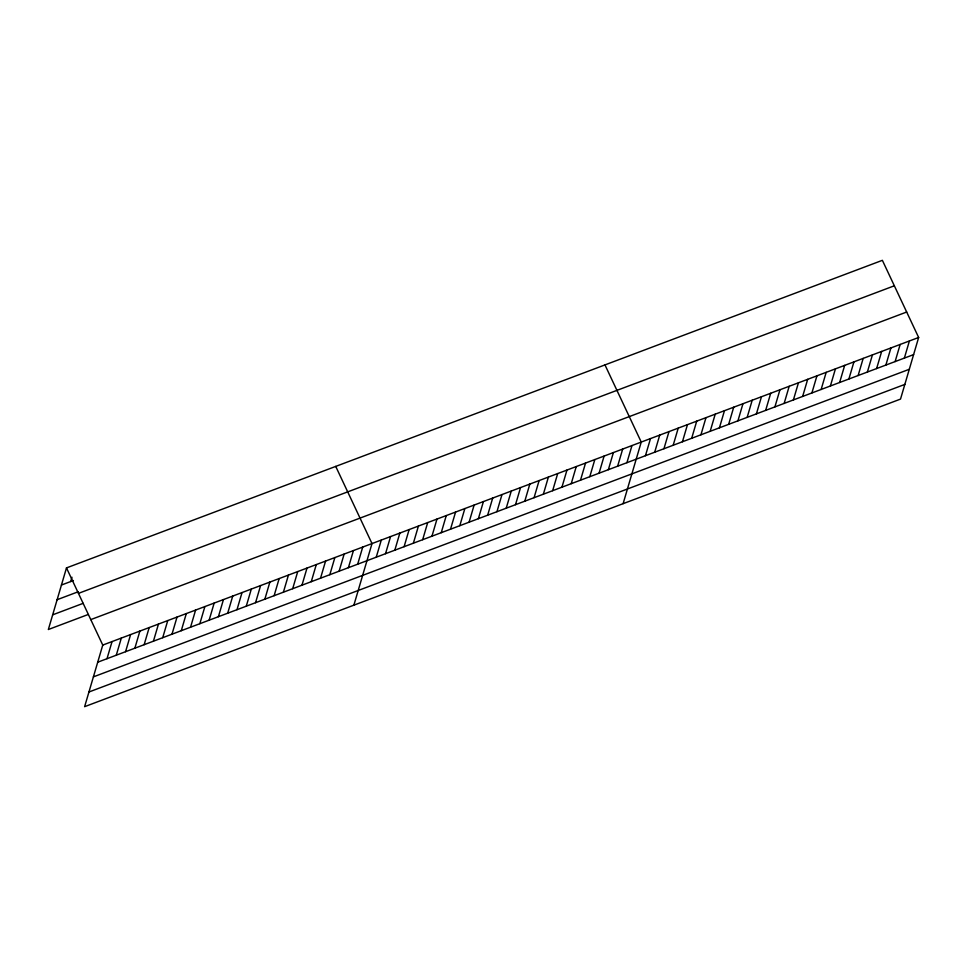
<?xml version="1.0" encoding="UTF-8"?>
<svg xmlns="http://www.w3.org/2000/svg" width="967" height="967" viewBox="0 0 967 967"><rect width="100%" height="100%" fill="white"/><g stroke="black" fill="none" stroke-linecap="round" stroke-linejoin="round"><path stroke-width="1.45" d="M66.481 567.907L102.756 645.074L84.625 706.672L900.519 399.093L918.65 337.483L882.375 260.328L66.481 567.907L48.35 629.517L88.142 614.516M70.724 581.53L71.981 577.251M106.999 658.696L112.039 641.568M116.282 655.203L121.322 638.075M125.565 651.698L130.605 634.57M134.86 648.192L139.889 631.076M144.143 644.699L149.184 627.571M153.427 641.194L158.467 624.078M162.71 637.7L167.75 620.572M171.993 634.195L177.034 617.067M181.276 630.702L186.317 613.574M190.559 627.196L195.6 610.068M199.843 623.691L204.883 606.575M209.126 620.198L214.166 603.07M218.409 616.692L223.45 599.576M227.692 613.199L232.733 596.071M236.988 609.693L242.016 592.566M246.271 606.2L251.311 589.072M255.554 602.695L260.594 585.567M264.837 599.202L269.878 582.074M274.12 595.696L279.161 578.568M283.404 592.191L288.444 575.075M292.687 588.698L297.727 571.57M301.97 585.192L307.01 568.076M311.253 581.699L316.294 564.571M320.536 578.193L325.577 561.065M329.82 574.7L334.86 557.572M339.115 571.195L344.143 554.067M348.398 567.689L353.438 550.574M357.681 564.196L362.722 547.068M353.874 605.173L372.005 543.575L335.73 466.408M376.248 557.197L381.288 540.07M385.531 553.692L390.571 536.564M394.814 550.199L399.855 533.071M404.097 546.693L409.138 529.565M413.38 543.2L418.421 526.072M422.664 539.695L427.704 522.567M431.947 536.189L436.987 519.074M441.242 532.696L446.27 515.568M450.525 529.191L455.566 512.075M459.808 525.697L464.849 508.569M469.092 522.192L474.132 505.064M478.375 518.699L483.415 501.571M487.658 515.193L492.699 498.065M496.941 511.688L501.982 494.572M506.225 508.195L511.265 491.067M515.508 504.689L520.548 487.573M524.791 501.196L529.831 484.068M534.074 497.691L539.115 480.563M543.369 494.197L548.398 477.069M552.653 490.692L557.693 473.564M561.936 487.187L566.976 470.071M571.219 483.693L576.259 466.565M580.502 480.188L585.543 463.072M589.785 476.695L594.826 459.567M599.069 473.189L604.109 456.061M608.352 469.696L613.392 452.568M617.635 466.191L622.675 449.063M626.918 462.697L631.959 445.569M623.111 503.674L641.242 442.064L604.967 364.91M645.448 455.711L650.489 438.583M654.695 452.218L659.736 435.09M663.942 448.736L668.983 431.608M673.189 445.243L678.23 428.127M682.436 441.762L687.477 424.634M691.683 438.281L696.723 421.153M700.93 434.787L705.97 417.659M710.177 431.306L715.217 414.178M719.424 427.813L724.464 410.697M728.671 424.332L733.711 407.204M737.918 420.85L742.958 403.723M747.165 417.357L752.205 400.229M756.412 413.876L761.452 396.748M765.659 410.383L770.699 393.267M774.905 406.902L779.946 389.774M784.152 403.42L789.193 386.292M793.399 399.927L798.44 382.811M802.646 396.446L807.687 379.318M811.893 392.953L816.934 375.837M821.14 389.471L826.181 372.343M830.387 385.99L835.428 368.862M839.634 382.497L844.674 365.381M848.881 379.016L853.921 361.888M858.128 375.534L863.168 358.406M867.375 372.041L872.415 354.913M876.622 368.56L881.662 351.432M885.869 365.067L890.909 347.951M895.116 361.585L900.156 344.457M904.363 358.104L909.403 340.976M61.441 585.035L73.383 580.538M57.126 599.709L78.339 591.707M78.448 593.375L894.342 285.785M52.665 614.831L83.174 603.335M90.789 619.605L906.683 312.027M102.756 645.074L918.65 337.483M97.715 662.202L913.61 354.611M93.4 676.876L909.294 369.285M88.952 691.997L904.834 384.407"/></g></svg>
